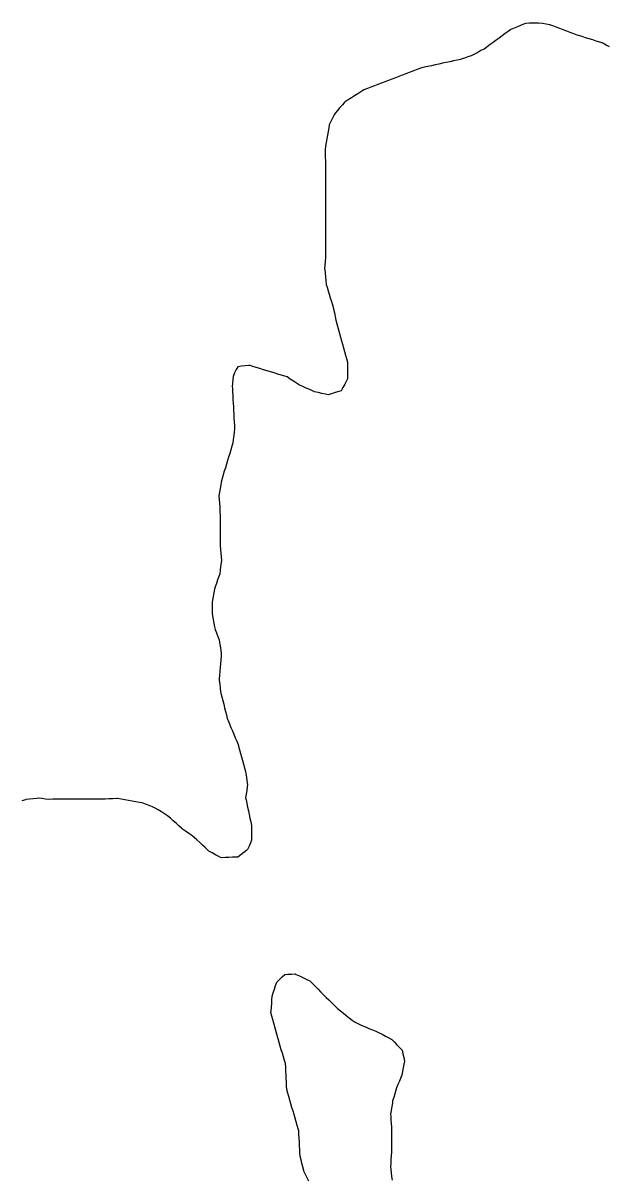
# Model space of a CAD drawing. Header units: millimetres. Extents: x 0 to 3094, y 578 to 2491.
# Drawn here: x 2342.3 to 2498.5, y 1633.6 to 1943.1 of the extents above; entities that cross this region are included whole.
import ezdxf

# ---------------------------------------------------------------- set-up
doc = ezdxf.new("R2010")
doc.units = ezdxf.units.MM
doc.layers.add('ALL_ISLANDS', color=7, linetype='Continuous')
doc.layers.add('OUTLINE_ISLAND_01', color=7, linetype='Continuous')

msp = doc.modelspace()

# ---------------------------------------------------------------- linework, layer by layer
at = {"layer": 'ALL_ISLANDS'}
for points in [[(2499.1983, 1936.7626), (2498.3373, 1937.2711), (2497.4763, 1937.7797), (2496.6573, 1938.0371), (2495.7033, 1938.337), (2494.7493, 1938.6368), (2493.7953, 1938.9366), (2492.8413, 1939.2365), (2491.8874, 1939.5363), (2490.9334, 1939.8361), (2490.6189, 1939.9542), (2489.6827, 1940.3057), (2488.7465, 1940.6572), (2487.8103, 1941.0087), (2486.8741, 1941.3602), (2485.9379, 1941.7117), (2485.0017, 1942.0632), (2484.0656, 1942.4147), (2483.2451, 1942.7228), (2482.2551, 1942.8642), (2481.2652, 1943.0056), (2480.2752, 1943.147), (2479.8384, 1943.1376), (2478.8386, 1943.116), (2477.8388, 1943.0944), (2476.8391, 1943.0728), (2476.5135, 1942.9408), (2475.5869, 1942.5649), (2474.6602, 1942.1891), (2473.7335, 1941.8132), (2472.8068, 1941.4374), (2472.1248, 1940.9385), (2471.3177, 1940.3481), (2470.5106, 1939.7578), (2469.7035, 1939.1674), (2468.8964, 1938.577), (2468.0892, 1937.9866), (2467.2821, 1937.3962), (2466.475, 1936.8058), (2465.6679, 1936.2154), (2464.8483, 1935.7833), (2463.9638, 1935.317), (2463.0792, 1934.8506), (2462.1946, 1934.3842), (2461.3691, 1934.104), (2460.4222, 1933.7826), (2459.4752, 1933.4612), (2459.4489, 1933.4555), (2458.4717, 1933.2435), (2457.4944, 1933.0314), (2456.5172, 1932.8193), (2455.5399, 1932.6073), (2454.5627, 1932.3952), (2453.5854, 1932.1831), (2452.6082, 1931.9711), (2451.6309, 1931.759), (2450.6536, 1931.5469), (2449.6764, 1931.3349), (2448.6991, 1931.1228), (2448.4606, 1931.0305), (2447.5279, 1930.6698), (2446.5953, 1930.309), (2445.6626, 1929.9483), (2444.73, 1929.5875), (2443.7973, 1929.2268), (2442.8646, 1928.866), (2441.932, 1928.5053), (2440.9993, 1928.1445), (2440.0666, 1927.7838), (2439.134, 1927.423), (2438.2013, 1927.0623), (2437.2687, 1926.7015), (2436.336, 1926.3408), (2435.4033, 1925.98), (2434.4707, 1925.6193), (2433.538, 1925.2585), (2432.7017, 1924.7332), (2431.8549, 1924.2013), (2431.0081, 1923.6694), (2430.1612, 1923.1376), (2429.3144, 1922.6057), (2428.4676, 1922.0738), (2428.4466, 1922.0502), (2427.7813, 1921.3036), (2427.116, 1920.5571), (2426.4507, 1919.8105), (2425.7854, 1919.0639), (2425.5571, 1918.6), (2425.1157, 1917.7028), (2424.6742, 1916.8055), (2424.2327, 1915.9082), (2424.1085, 1915.1732), (2423.9417, 1914.1872), (2423.775, 1913.2012), (2423.6083, 1912.2152), (2423.4416, 1911.2292), (2423.2749, 1910.2432), (2423.1082, 1909.2572), (2423.1089, 1909.239), (2423.1472, 1908.2397), (2423.1855, 1907.2405), (2423.2238, 1906.2412), (2423.2621, 1905.2419), (2423.2625, 1904.7223), (2423.2632, 1903.7223), (2423.2639, 1902.7223), (2423.2647, 1901.7223), (2423.2654, 1900.7223), (2423.2661, 1899.7223), (2423.2669, 1898.7223), (2423.2676, 1897.7223), (2423.2683, 1896.7223), (2423.269, 1895.7223), (2423.2698, 1894.7223), (2423.2705, 1893.7223), (2423.2712, 1892.7223), (2423.272, 1891.7223), (2423.2727, 1890.7223), (2423.2734, 1889.7223), (2423.2742, 1888.7223), (2423.2749, 1887.7223), (2423.2756, 1886.7223), (2423.2764, 1885.7223), (2423.2771, 1884.7223), (2423.2778, 1883.7223), (2423.2785, 1882.7223), (2423.2793, 1881.7223), (2423.28, 1880.7223), (2423.2521, 1880.3751), (2423.1721, 1879.3783), (2423.0921, 1878.3816), (2423.012, 1877.3848), (2423.0275, 1877.2297), (2423.1269, 1876.2347), (2423.2263, 1875.2396), (2423.3256, 1874.2446), (2423.425, 1873.2495), (2423.6468, 1872.5171), (2423.9366, 1871.5601), (2424.2264, 1870.603), (2424.5162, 1869.6459), (2424.806, 1868.6888), (2425.0959, 1867.7317), (2425.3857, 1866.7746), (2425.4167, 1866.6279), (2425.6237, 1865.6495), (2425.8306, 1864.6712), (2426.0376, 1863.6928), (2426.2445, 1862.7145), (2426.4392, 1862.0283), (2426.7123, 1861.0663), (2426.9853, 1860.1043), (2427.2583, 1859.1423), (2427.5313, 1858.1803), (2427.8043, 1857.2182), (2428.0773, 1856.2562), (2428.3503, 1855.2942), (2428.6233, 1854.3322), (2428.8963, 1853.3702), (2429.1693, 1852.4082), (2429.1685, 1851.9865), (2429.1664, 1850.9865), (2429.1643, 1849.9865), (2429.1622, 1848.9866), (2429.1601, 1847.9866), (2428.8508, 1847.3967), (2428.3865, 1846.511), (2427.9221, 1845.6254), (2427.4577, 1844.7397), (2426.7996, 1844.5481), (2425.8394, 1844.2686), (2424.8793, 1843.9891), (2423.9191, 1843.7095), (2423.2506, 1843.8571), (2422.2741, 1844.0727), (2421.2977, 1844.2882), (2420.3212, 1844.5038), (2419.9384, 1844.6725), (2419.0234, 1845.0758), (2418.1083, 1845.4791), (2417.1932, 1845.8825), (2416.2782, 1846.2858), (2415.4926, 1846.8069), (2414.6593, 1847.3597), (2413.826, 1847.9124), (2412.9926, 1848.4652), (2412.3742, 1848.6549), (2411.4181, 1848.948), (2410.4621, 1849.2412), (2409.506, 1849.5344), (2408.5499, 1849.8275), (2407.5939, 1850.1207), (2406.6378, 1850.4139), (2405.6818, 1850.707), (2404.7257, 1851.0002), (2403.7696, 1851.2933), (2402.8136, 1851.5865), (2402.7193, 1851.5746), (2401.7272, 1851.4492), (2400.735, 1851.3238), (2399.7429, 1851.1984), (2399.3687, 1850.4322), (2398.9298, 1849.5336), (2398.4909, 1848.6351), (2398.4339, 1847.7958), (2398.3662, 1846.7981), (2398.2985, 1845.8004), (2398.3163, 1845.4698), (2398.3704, 1844.4713), (2398.4244, 1843.4727), (2398.4784, 1842.4742), (2398.5324, 1841.4756), (2398.5864, 1840.4771), (2398.6404, 1839.4786), (2398.6944, 1838.48), (2398.7484, 1837.4815), (2398.8024, 1836.4829), (2398.8564, 1835.4844), (2398.9104, 1834.4859), (2398.8173, 1833.7629), (2398.6895, 1832.771), (2398.5618, 1831.7792), (2398.434, 1830.7874), (2398.1755, 1829.9258), (2397.8882, 1828.9679), (2397.6008, 1828.0101), (2397.3135, 1827.0523), (2397.0261, 1826.0944), (2396.7388, 1825.1366), (2396.4515, 1824.1788), (2396.1641, 1823.221), (2395.8768, 1822.2631), (2395.5895, 1821.3053), (2395.3021, 1820.3475), (2395.1891, 1819.6083), (2395.0379, 1818.6198), (2394.8868, 1817.6313), (2394.7356, 1816.6428), (2394.8202, 1815.7116), (2394.9106, 1814.7157), (2395.0011, 1813.7198), (2395.0029, 1813.3911), (2395.0082, 1812.3911), (2395.0136, 1811.3911), (2395.019, 1810.3912), (2395.0244, 1809.3912), (2395.0298, 1808.3912), (2395.0352, 1807.3912), (2395.0406, 1806.3912), (2395.046, 1805.3912), (2395.0514, 1804.3912), (2395.0568, 1803.3913), (2395.0628, 1803.3136), (2395.1391, 1802.3165), (2395.2155, 1801.3194), (2395.2919, 1800.3224), (2395.3683, 1799.3253), (2395.2942, 1798.7143), (2395.1737, 1797.7216), (2395.0533, 1796.7289), (2394.9328, 1795.7362), (2394.7043, 1795.1001), (2394.3662, 1794.159), (2394.0281, 1793.2179), (2393.69, 1792.2768), (2393.5711, 1791.7031), (2393.3681, 1790.7239), (2393.1652, 1789.7447), (2392.9622, 1788.7655), (2392.9497, 1788.18), (2392.9283, 1787.1802), (2392.9069, 1786.1804), (2392.8856, 1785.1807), (2392.9957, 1784.5383), (2393.1646, 1783.5527), (2393.3336, 1782.5671), (2393.5026, 1781.5815), (2393.7497, 1780.9057), (2394.0932, 1779.9665), (2394.4367, 1779.0274), (2394.7802, 1778.0882), (2394.8866, 1777.4273), (2395.0454, 1776.44), (2395.2042, 1775.4527), (2395.3631, 1774.4654), (2395.2948, 1773.6861), (2395.2074, 1772.6899), (2395.1201, 1771.6937), (2395.0328, 1770.6976), (2394.9454, 1769.7014), (2394.8581, 1768.7052), (2394.7708, 1767.709), (2394.8255, 1767.2274), (2394.9383, 1766.2337), (2395.0512, 1765.2401), (2395.164, 1764.2465), (2395.2657, 1763.8409), (2395.5088, 1762.8709), (2395.752, 1761.9009), (2395.9951, 1760.931), (2396.2383, 1759.961), (2396.4814, 1758.991), (2396.7246, 1758.021), (2396.9677, 1757.051), (2397.1796, 1756.5443), (2397.5654, 1755.6217), (2397.9512, 1754.6991), (2398.337, 1753.7766), (2398.7228, 1752.854), (2399.1086, 1751.9314), (2399.4944, 1751.0088), (2399.8802, 1750.0862), (2399.993, 1749.6728), (2400.2562, 1748.708), (2400.5193, 1747.7433), (2400.7825, 1746.7785), (2401.0457, 1745.8138), (2401.3088, 1744.849), (2401.572, 1743.8843), (2401.8352, 1742.9195), (2401.9233, 1742.3566), (2402.078, 1741.3687), (2402.2326, 1740.3807), (2402.3873, 1739.3928), (2402.2992, 1738.8203), (2402.1471, 1737.8319), (2401.9949, 1736.8435), (2401.8428, 1735.8552), (2401.9678, 1735.2788), (2402.1796, 1734.3015), (2402.3915, 1733.3242), (2402.6034, 1732.3469), (2402.8152, 1731.3696), (2403.0271, 1730.3923), (2403.239, 1729.415), (2403.4508, 1728.4377), (2403.4529, 1727.4814), (2403.4551, 1726.4814), (2403.4573, 1725.4814), (2403.4595, 1724.4814), (2403.1786, 1723.8245), (2402.7854, 1722.905), (2402.3923, 1721.9855), (2402.1528, 1721.8077), (2401.3499, 1721.2116), (2400.547, 1720.6155), (2399.7441, 1720.0194), (2399.3462, 1720.0032), (2398.3471, 1719.9625), (2397.3479, 1719.9218), (2396.3487, 1719.8811), (2395.3496, 1719.8404), (2394.7192, 1720.1715), (2393.8339, 1720.6365), (2392.9486, 1721.1015), (2392.0633, 1721.5665), (2391.7697, 1721.842), (2391.0404, 1722.5261), (2390.3111, 1723.2103), (2389.5818, 1723.8945), (2388.8524, 1724.5787), (2388.1231, 1725.2628), (2387.4412, 1725.7548), (2386.6302, 1726.3398), (2385.8192, 1726.9248), (2385.0081, 1727.5099), (2384.7467, 1727.7401), (2383.9964, 1728.4012), (2383.246, 1729.0622), (2382.4956, 1729.7232), (2381.7453, 1730.3842), (2380.9949, 1731.0452), (2380.1938, 1731.5436), (2379.3447, 1732.0719), (2378.4956, 1732.6001), (2377.6465, 1733.1284), (2376.9591, 1733.4), (2376.0291, 1733.7676), (2375.0991, 1734.1351), (2374.1691, 1734.5026), (2373.4714, 1734.6248), (2372.4864, 1734.7973), (2371.5014, 1734.9698), (2370.5164, 1735.1423), (2369.5314, 1735.3148), (2368.5464, 1735.4874), (2367.5614, 1735.6599), (2367.2909, 1735.6465), (2366.2922, 1735.597), (2365.2934, 1735.5476), (2364.2946, 1735.4981), (2364.2747, 1735.4981), (2363.2747, 1735.4949), (2362.2747, 1735.4917), (2361.2747, 1735.4884), (2360.2747, 1735.4852), (2359.2747, 1735.482), (2358.2747, 1735.4788), (2357.2747, 1735.4756), (2356.2747, 1735.4724), (2355.2747, 1735.4692), (2354.2747, 1735.466), (2353.2747, 1735.4627), (2352.2748, 1735.4595), (2351.2748, 1735.4563), (2350.2748, 1735.4531), (2349.2748, 1735.4499), (2348.3472, 1735.5365), (2347.3515, 1735.6295), (2346.3558, 1735.7225), (2346.0374, 1735.6891), (2345.0428, 1735.5849), (2344.0483, 1735.4806), (2343.0537, 1735.3764), (2342.9653, 1735.3477), (2342.0141, 1735.0388)], [(2418.8185, 1633.2805), (2418.3606, 1634.1695), (2417.9028, 1635.0585), (2417.445, 1635.9476), (2417.4039, 1636.114), (2417.1646, 1637.0849), (2416.9252, 1638.0558), (2416.6858, 1639.0268), (2416.4465, 1639.9977), (2416.4048, 1640.7762), (2416.3514, 1641.7748), (2416.298, 1642.7734), (2416.2446, 1643.7719), (2416.1912, 1644.7705), (2416.1378, 1645.7691), (2416.0844, 1646.7677), (2415.9448, 1647.2484), (2415.6659, 1648.2087), (2415.387, 1649.169), (2415.1081, 1650.1293), (2414.8292, 1651.0896), (2414.5503, 1652.05), (2414.2714, 1653.0103), (2413.9925, 1653.9706), (2413.7136, 1654.9309), (2413.4347, 1655.8912), (2413.1559, 1656.8516), (2412.877, 1657.8119), (2412.83, 1658.7728), (2412.7812, 1659.7716), (2412.7324, 1660.7704), (2412.6836, 1661.7692), (2412.6348, 1662.768), (2412.586, 1663.7668), (2412.5372, 1664.7656), (2412.2859, 1665.5907), (2411.9946, 1666.5473), (2411.7033, 1667.5039), (2411.4119, 1668.4606), (2411.1206, 1669.4172), (2410.8292, 1670.3738), (2410.5379, 1671.3304), (2410.4496, 1671.6631), (2410.1931, 1672.6297), (2409.9365, 1673.5962), (2409.68, 1674.5628), (2409.4235, 1675.5293), (2409.167, 1676.4958), (2408.9105, 1677.4624), (2408.654, 1678.4289), (2408.685, 1678.8241), (2408.7633, 1679.8211), (2408.8416, 1680.818), (2408.9199, 1681.8149), (2408.9981, 1682.8119), (2409.2786, 1683.7048), (2409.5783, 1684.6589), (2409.8779, 1685.6129), (2410.1776, 1686.567), (2410.907, 1687.2451), (2411.6393, 1687.926), (2412.3717, 1688.6069), (2413.1542, 1688.6398), (2414.1533, 1688.6817), (2415.1524, 1688.7236), (2415.3897, 1688.6126), (2416.2955, 1688.1888), (2417.2012, 1687.765), (2418.107, 1687.3411), (2419.0127, 1686.9173), (2419.1402, 1686.7866), (2419.8382, 1686.0706), (2420.5363, 1685.3545), (2421.2343, 1684.6385), (2421.9324, 1683.9225), (2422.6305, 1683.2064), (2422.68, 1683.1587), (2423.4, 1682.4647), (2424.12, 1681.7707), (2424.8401, 1681.0768), (2425.5601, 1680.3828), (2426.2801, 1679.6888), (2426.4857, 1679.5183), (2427.2553, 1678.8798), (2428.025, 1678.2413), (2428.7946, 1677.6028), (2429.5643, 1676.9644), (2430.3339, 1676.3259), (2431.2184, 1675.8625), (2432.1042, 1675.3984), (2432.99, 1674.9343), (2433.0038, 1674.9286), (2433.9272, 1674.5447), (2434.8506, 1674.1608), (2435.774, 1673.7769), (2436.6974, 1673.3931), (2437.6207, 1673.0092), (2438.3987, 1672.5844), (2439.2764, 1672.1053), (2440.1541, 1671.6261), (2441.0318, 1671.1469), (2441.6789, 1670.4659), (2442.3677, 1669.7409), (2443.0565, 1669.016), (2443.7453, 1668.291), (2443.9597, 1667.3549), (2444.183, 1666.3801), (2444.4063, 1665.4054), (2444.2445, 1664.5921), (2444.0494, 1663.6113), (2443.8542, 1662.6305), (2443.6591, 1661.6498), (2443.3846, 1660.9835), (2443.0036, 1660.0589), (2442.6227, 1659.1343), (2442.2418, 1658.2097), (2442.0681, 1657.6258), (2441.783, 1656.6673), (2441.4979, 1655.7088), (2441.2127, 1654.7503), (2441.1257, 1654.205), (2440.9681, 1653.2175), (2440.8105, 1652.23), (2440.6529, 1651.2425), (2440.689, 1650.6984), (2440.7553, 1649.7006), (2440.8216, 1648.7028), (2440.8879, 1647.705), (2440.8901, 1647.1445), (2440.894, 1646.1445), (2440.8979, 1645.1445), (2440.9018, 1644.1445), (2440.9056, 1643.1446), (2440.9095, 1642.1446), (2440.9134, 1641.1446), (2440.9084, 1641.0777), (2440.8342, 1640.0805), (2440.7599, 1639.0832), (2440.6856, 1638.086), (2440.6113, 1637.0887), (2440.6824, 1636.4986), (2440.8021, 1635.5058), (2440.9217, 1634.513), (2441.0413, 1633.5201)]]:
    msp.add_lwpolyline(points, dxfattribs=at)
at = {"layer": 'OUTLINE_ISLAND_01'}
for points in [[(2499.1983, 1936.7626), (2498.3373, 1937.2711), (2497.4763, 1937.7797), (2496.6573, 1938.0371), (2495.7033, 1938.337), (2494.7493, 1938.6368), (2493.7953, 1938.9366), (2492.8413, 1939.2365), (2491.8874, 1939.5363), (2490.9334, 1939.8361), (2490.6189, 1939.9542), (2489.6827, 1940.3057), (2488.7465, 1940.6572), (2487.8103, 1941.0087), (2486.8741, 1941.3602), (2485.9379, 1941.7117), (2485.0017, 1942.0632), (2484.0656, 1942.4147), (2483.2451, 1942.7228), (2482.2551, 1942.8642), (2481.2652, 1943.0056), (2480.2752, 1943.147), (2479.8384, 1943.1376), (2478.8386, 1943.116), (2477.8388, 1943.0944), (2476.8391, 1943.0728), (2476.5135, 1942.9408), (2475.5869, 1942.5649), (2474.6602, 1942.1891), (2473.7335, 1941.8132), (2472.8068, 1941.4374), (2472.1248, 1940.9385), (2471.3177, 1940.3481), (2470.5106, 1939.7578), (2469.7035, 1939.1674), (2468.8964, 1938.577), (2468.0892, 1937.9866), (2467.2821, 1937.3962), (2466.475, 1936.8058), (2465.6679, 1936.2154), (2464.8483, 1935.7833), (2463.9638, 1935.317), (2463.0792, 1934.8506), (2462.1946, 1934.3842), (2461.3691, 1934.104), (2460.4222, 1933.7826), (2459.4752, 1933.4612), (2459.4489, 1933.4555), (2458.4717, 1933.2435), (2457.4944, 1933.0314), (2456.5172, 1932.8193), (2455.5399, 1932.6073), (2454.5627, 1932.3952), (2453.5854, 1932.1831), (2452.6082, 1931.9711), (2451.6309, 1931.759), (2450.6536, 1931.5469), (2449.6764, 1931.3349), (2448.6991, 1931.1228), (2448.4606, 1931.0305), (2447.5279, 1930.6698), (2446.5953, 1930.309), (2445.6626, 1929.9483), (2444.73, 1929.5875), (2443.7973, 1929.2268), (2442.8646, 1928.866), (2441.932, 1928.5053), (2440.9993, 1928.1445), (2440.0666, 1927.7838), (2439.134, 1927.423), (2438.2013, 1927.0623), (2437.2687, 1926.7015), (2436.336, 1926.3408), (2435.4033, 1925.98), (2434.4707, 1925.6193), (2433.538, 1925.2585), (2432.7017, 1924.7332), (2431.8549, 1924.2013), (2431.0081, 1923.6694), (2430.1612, 1923.1376), (2429.3144, 1922.6057), (2428.4676, 1922.0738), (2428.4466, 1922.0502), (2427.7813, 1921.3036), (2427.116, 1920.5571), (2426.4507, 1919.8105), (2425.7854, 1919.0639), (2425.5571, 1918.6), (2425.1157, 1917.7028), (2424.6742, 1916.8055), (2424.2327, 1915.9082), (2424.1085, 1915.1732), (2423.9417, 1914.1872), (2423.775, 1913.2012), (2423.6083, 1912.2152), (2423.4416, 1911.2292), (2423.2749, 1910.2432), (2423.1082, 1909.2572), (2423.1089, 1909.239), (2423.1472, 1908.2397), (2423.1855, 1907.2405), (2423.2238, 1906.2412), (2423.2621, 1905.2419), (2423.2625, 1904.7223), (2423.2632, 1903.7223), (2423.2639, 1902.7223), (2423.2647, 1901.7223), (2423.2654, 1900.7223), (2423.2661, 1899.7223), (2423.2669, 1898.7223), (2423.2676, 1897.7223), (2423.2683, 1896.7223), (2423.269, 1895.7223), (2423.2698, 1894.7223), (2423.2705, 1893.7223), (2423.2712, 1892.7223), (2423.272, 1891.7223), (2423.2727, 1890.7223), (2423.2734, 1889.7223), (2423.2742, 1888.7223), (2423.2749, 1887.7223), (2423.2756, 1886.7223), (2423.2764, 1885.7223), (2423.2771, 1884.7223), (2423.2778, 1883.7223), (2423.2785, 1882.7223), (2423.2793, 1881.7223), (2423.28, 1880.7223), (2423.2521, 1880.3751), (2423.1721, 1879.3783), (2423.0921, 1878.3816), (2423.012, 1877.3848), (2423.0275, 1877.2297), (2423.1269, 1876.2347), (2423.2263, 1875.2396), (2423.3256, 1874.2446), (2423.425, 1873.2495), (2423.6468, 1872.5171), (2423.9366, 1871.5601), (2424.2264, 1870.603), (2424.5162, 1869.6459), (2424.806, 1868.6888), (2425.0959, 1867.7317), (2425.3857, 1866.7746), (2425.4167, 1866.6279), (2425.6237, 1865.6495), (2425.8306, 1864.6712), (2426.0376, 1863.6928), (2426.2445, 1862.7145), (2426.4392, 1862.0283), (2426.7123, 1861.0663), (2426.9853, 1860.1043), (2427.2583, 1859.1423), (2427.5313, 1858.1803), (2427.8043, 1857.2182), (2428.0773, 1856.2562), (2428.3503, 1855.2942), (2428.6233, 1854.3322), (2428.8963, 1853.3702), (2429.1693, 1852.4082), (2429.1685, 1851.9865), (2429.1664, 1850.9865), (2429.1643, 1849.9865), (2429.1622, 1848.9866), (2429.1601, 1847.9866), (2428.8508, 1847.3967), (2428.3865, 1846.511), (2427.9221, 1845.6254), (2427.4577, 1844.7397), (2426.7996, 1844.5481), (2425.8394, 1844.2686), (2424.8793, 1843.9891), (2423.9191, 1843.7095), (2423.2506, 1843.8571), (2422.2741, 1844.0727), (2421.2977, 1844.2882), (2420.3212, 1844.5038), (2419.9384, 1844.6725), (2419.0234, 1845.0758), (2418.1083, 1845.4791), (2417.1932, 1845.8825), (2416.2782, 1846.2858), (2415.4926, 1846.8069), (2414.6593, 1847.3597), (2413.826, 1847.9124), (2412.9926, 1848.4652), (2412.3742, 1848.6549), (2411.4181, 1848.948), (2410.4621, 1849.2412), (2409.506, 1849.5344), (2408.5499, 1849.8275), (2407.5939, 1850.1207), (2406.6378, 1850.4139), (2405.6818, 1850.707), (2404.7257, 1851.0002), (2403.7696, 1851.2933), (2402.8136, 1851.5865), (2402.7193, 1851.5746), (2401.7272, 1851.4492), (2400.735, 1851.3238), (2399.7429, 1851.1984), (2399.3687, 1850.4322), (2398.9298, 1849.5336), (2398.4909, 1848.6351), (2398.4339, 1847.7958), (2398.3662, 1846.7981), (2398.2985, 1845.8004), (2398.3163, 1845.4698), (2398.3704, 1844.4713), (2398.4244, 1843.4727), (2398.4784, 1842.4742), (2398.5324, 1841.4756), (2398.5864, 1840.4771), (2398.6404, 1839.4786), (2398.6944, 1838.48), (2398.7484, 1837.4815), (2398.8024, 1836.4829), (2398.8564, 1835.4844), (2398.9104, 1834.4859), (2398.8173, 1833.7629), (2398.6895, 1832.771), (2398.5618, 1831.7792), (2398.434, 1830.7874), (2398.1755, 1829.9258), (2397.8882, 1828.9679), (2397.6008, 1828.0101), (2397.3135, 1827.0523), (2397.0261, 1826.0944), (2396.7388, 1825.1366), (2396.4515, 1824.1788), (2396.1641, 1823.221), (2395.8768, 1822.2631), (2395.5895, 1821.3053), (2395.3021, 1820.3475), (2395.1891, 1819.6083), (2395.0379, 1818.6198), (2394.8868, 1817.6313), (2394.7356, 1816.6428), (2394.8202, 1815.7116), (2394.9106, 1814.7157), (2395.0011, 1813.7198), (2395.0029, 1813.3911), (2395.0082, 1812.3911), (2395.0136, 1811.3911), (2395.019, 1810.3912), (2395.0244, 1809.3912), (2395.0298, 1808.3912), (2395.0352, 1807.3912), (2395.0406, 1806.3912), (2395.046, 1805.3912), (2395.0514, 1804.3912), (2395.0568, 1803.3913), (2395.0628, 1803.3136), (2395.1391, 1802.3165), (2395.2155, 1801.3194), (2395.2919, 1800.3224), (2395.3683, 1799.3253), (2395.2942, 1798.7143), (2395.1737, 1797.7216), (2395.0533, 1796.7289), (2394.9328, 1795.7362), (2394.7043, 1795.1001), (2394.3662, 1794.159), (2394.0281, 1793.2179), (2393.69, 1792.2768), (2393.5711, 1791.7031), (2393.3681, 1790.7239), (2393.1652, 1789.7447), (2392.9622, 1788.7655), (2392.9497, 1788.18), (2392.9283, 1787.1802), (2392.9069, 1786.1804), (2392.8856, 1785.1807), (2392.9957, 1784.5383), (2393.1646, 1783.5527), (2393.3336, 1782.5671), (2393.5026, 1781.5815), (2393.7497, 1780.9057), (2394.0932, 1779.9665), (2394.4367, 1779.0274), (2394.7802, 1778.0882), (2394.8866, 1777.4273), (2395.0454, 1776.44), (2395.2042, 1775.4527), (2395.3631, 1774.4654), (2395.2948, 1773.6861), (2395.2074, 1772.6899), (2395.1201, 1771.6937), (2395.0328, 1770.6976), (2394.9454, 1769.7014), (2394.8581, 1768.7052), (2394.7708, 1767.709), (2394.8255, 1767.2274), (2394.9383, 1766.2337), (2395.0512, 1765.2401), (2395.164, 1764.2465), (2395.2657, 1763.8409), (2395.5088, 1762.8709), (2395.752, 1761.9009), (2395.9951, 1760.931), (2396.2383, 1759.961), (2396.4814, 1758.991), (2396.7246, 1758.021), (2396.9677, 1757.051), (2397.1796, 1756.5443), (2397.5654, 1755.6217), (2397.9512, 1754.6991), (2398.337, 1753.7766), (2398.7228, 1752.854), (2399.1086, 1751.9314), (2399.4944, 1751.0088), (2399.8802, 1750.0862), (2399.993, 1749.6728), (2400.2562, 1748.708), (2400.5193, 1747.7433), (2400.7825, 1746.7785), (2401.0457, 1745.8138), (2401.3088, 1744.849), (2401.572, 1743.8843), (2401.8352, 1742.9195), (2401.9233, 1742.3566), (2402.078, 1741.3687), (2402.2326, 1740.3807), (2402.3873, 1739.3928), (2402.2992, 1738.8203), (2402.1471, 1737.8319), (2401.9949, 1736.8435), (2401.8428, 1735.8552), (2401.9678, 1735.2788), (2402.1796, 1734.3015), (2402.3915, 1733.3242), (2402.6034, 1732.3469), (2402.8152, 1731.3696), (2403.0271, 1730.3923), (2403.239, 1729.415), (2403.4508, 1728.4377), (2403.4529, 1727.4814), (2403.4551, 1726.4814), (2403.4573, 1725.4814), (2403.4595, 1724.4814), (2403.1786, 1723.8245), (2402.7854, 1722.905), (2402.3923, 1721.9855), (2402.1528, 1721.8077), (2401.3499, 1721.2116), (2400.547, 1720.6155), (2399.7441, 1720.0194), (2399.3462, 1720.0032), (2398.3471, 1719.9625), (2397.3479, 1719.9218), (2396.3487, 1719.8811), (2395.3496, 1719.8404), (2394.7192, 1720.1715), (2393.8339, 1720.6365), (2392.9486, 1721.1015), (2392.0633, 1721.5665), (2391.7697, 1721.842), (2391.0404, 1722.5261), (2390.3111, 1723.2103), (2389.5818, 1723.8945), (2388.8524, 1724.5787), (2388.1231, 1725.2628), (2387.4412, 1725.7548), (2386.6302, 1726.3398), (2385.8192, 1726.9248), (2385.0081, 1727.5099), (2384.7467, 1727.7401), (2383.9964, 1728.4012), (2383.246, 1729.0622), (2382.4956, 1729.7232), (2381.7453, 1730.3842), (2380.9949, 1731.0452), (2380.1938, 1731.5436), (2379.3447, 1732.0719), (2378.4956, 1732.6001), (2377.6465, 1733.1284), (2376.9591, 1733.4), (2376.0291, 1733.7676), (2375.0991, 1734.1351), (2374.1691, 1734.5026), (2373.4714, 1734.6248), (2372.4864, 1734.7973), (2371.5014, 1734.9698), (2370.5164, 1735.1423), (2369.5314, 1735.3148), (2368.5464, 1735.4874), (2367.5614, 1735.6599), (2367.2909, 1735.6465), (2366.2922, 1735.597), (2365.2934, 1735.5476), (2364.2946, 1735.4981), (2364.2747, 1735.4981), (2363.2747, 1735.4949), (2362.2747, 1735.4917), (2361.2747, 1735.4884), (2360.2747, 1735.4852), (2359.2747, 1735.482), (2358.2747, 1735.4788), (2357.2747, 1735.4756), (2356.2747, 1735.4724), (2355.2747, 1735.4692), (2354.2747, 1735.466), (2353.2747, 1735.4627), (2352.2748, 1735.4595), (2351.2748, 1735.4563), (2350.2748, 1735.4531), (2349.2748, 1735.4499), (2348.3472, 1735.5365), (2347.3515, 1735.6295), (2346.3558, 1735.7225), (2346.0374, 1735.6891), (2345.0428, 1735.5849), (2344.0483, 1735.4806), (2343.0537, 1735.3764), (2342.9653, 1735.3477), (2342.0141, 1735.0388)], [(2418.8185, 1633.2805), (2418.3606, 1634.1695), (2417.9028, 1635.0585), (2417.445, 1635.9476), (2417.4039, 1636.114), (2417.1646, 1637.0849), (2416.9252, 1638.0558), (2416.6858, 1639.0268), (2416.4465, 1639.9977), (2416.4048, 1640.7762), (2416.3514, 1641.7748), (2416.298, 1642.7734), (2416.2446, 1643.7719), (2416.1912, 1644.7705), (2416.1378, 1645.7691), (2416.0844, 1646.7677), (2415.9448, 1647.2484), (2415.6659, 1648.2087), (2415.387, 1649.169), (2415.1081, 1650.1293), (2414.8292, 1651.0896), (2414.5503, 1652.05), (2414.2714, 1653.0103), (2413.9925, 1653.9706), (2413.7136, 1654.9309), (2413.4347, 1655.8912), (2413.1559, 1656.8516), (2412.877, 1657.8119), (2412.83, 1658.7728), (2412.7812, 1659.7716), (2412.7324, 1660.7704), (2412.6836, 1661.7692), (2412.6348, 1662.768), (2412.586, 1663.7668), (2412.5372, 1664.7656), (2412.2859, 1665.5907), (2411.9946, 1666.5473), (2411.7033, 1667.5039), (2411.4119, 1668.4606), (2411.1206, 1669.4172), (2410.8292, 1670.3738), (2410.5379, 1671.3304), (2410.4496, 1671.6631), (2410.1931, 1672.6297), (2409.9365, 1673.5962), (2409.68, 1674.5628), (2409.4235, 1675.5293), (2409.167, 1676.4958), (2408.9105, 1677.4624), (2408.654, 1678.4289), (2408.685, 1678.8241), (2408.7633, 1679.8211), (2408.8416, 1680.818), (2408.9199, 1681.8149), (2408.9981, 1682.8119), (2409.2786, 1683.7048), (2409.5783, 1684.6589), (2409.8779, 1685.6129), (2410.1776, 1686.567), (2410.907, 1687.2451), (2411.6393, 1687.926), (2412.3717, 1688.6069), (2413.1542, 1688.6398), (2414.1533, 1688.6817), (2415.1524, 1688.7236), (2415.3897, 1688.6126), (2416.2955, 1688.1888), (2417.2012, 1687.765), (2418.107, 1687.3411), (2419.0127, 1686.9173), (2419.1402, 1686.7866), (2419.8382, 1686.0706), (2420.5363, 1685.3545), (2421.2343, 1684.6385), (2421.9324, 1683.9225), (2422.6305, 1683.2064), (2422.68, 1683.1587), (2423.4, 1682.4647), (2424.12, 1681.7707), (2424.8401, 1681.0768), (2425.5601, 1680.3828), (2426.2801, 1679.6888), (2426.4857, 1679.5183), (2427.2553, 1678.8798), (2428.025, 1678.2413), (2428.7946, 1677.6028), (2429.5643, 1676.9644), (2430.3339, 1676.3259), (2431.2184, 1675.8625), (2432.1042, 1675.3984), (2432.99, 1674.9343), (2433.0038, 1674.9286), (2433.9272, 1674.5447), (2434.8506, 1674.1608), (2435.774, 1673.7769), (2436.6974, 1673.3931), (2437.6207, 1673.0092), (2438.3987, 1672.5844), (2439.2764, 1672.1053), (2440.1541, 1671.6261), (2441.0318, 1671.1469), (2441.6789, 1670.4659), (2442.3677, 1669.7409), (2443.0565, 1669.016), (2443.7453, 1668.291), (2443.9597, 1667.3549), (2444.183, 1666.3801), (2444.4063, 1665.4054), (2444.2445, 1664.5921), (2444.0494, 1663.6113), (2443.8542, 1662.6305), (2443.6591, 1661.6498), (2443.3846, 1660.9835), (2443.0036, 1660.0589), (2442.6227, 1659.1343), (2442.2418, 1658.2097), (2442.0681, 1657.6258), (2441.783, 1656.6673), (2441.4979, 1655.7088), (2441.2127, 1654.7503), (2441.1257, 1654.205), (2440.9681, 1653.2175), (2440.8105, 1652.23), (2440.6529, 1651.2425), (2440.689, 1650.6984), (2440.7553, 1649.7006), (2440.8216, 1648.7028), (2440.8879, 1647.705), (2440.8901, 1647.1445), (2440.894, 1646.1445), (2440.8979, 1645.1445), (2440.9018, 1644.1445), (2440.9056, 1643.1446), (2440.9095, 1642.1446), (2440.9134, 1641.1446), (2440.9084, 1641.0777), (2440.8342, 1640.0805), (2440.7599, 1639.0832), (2440.6856, 1638.086), (2440.6113, 1637.0887), (2440.6824, 1636.4986), (2440.8021, 1635.5058), (2440.9217, 1634.513), (2441.0413, 1633.5201)]]:
    msp.add_lwpolyline(points, dxfattribs=at)

doc.saveas('drawing.dxf')
